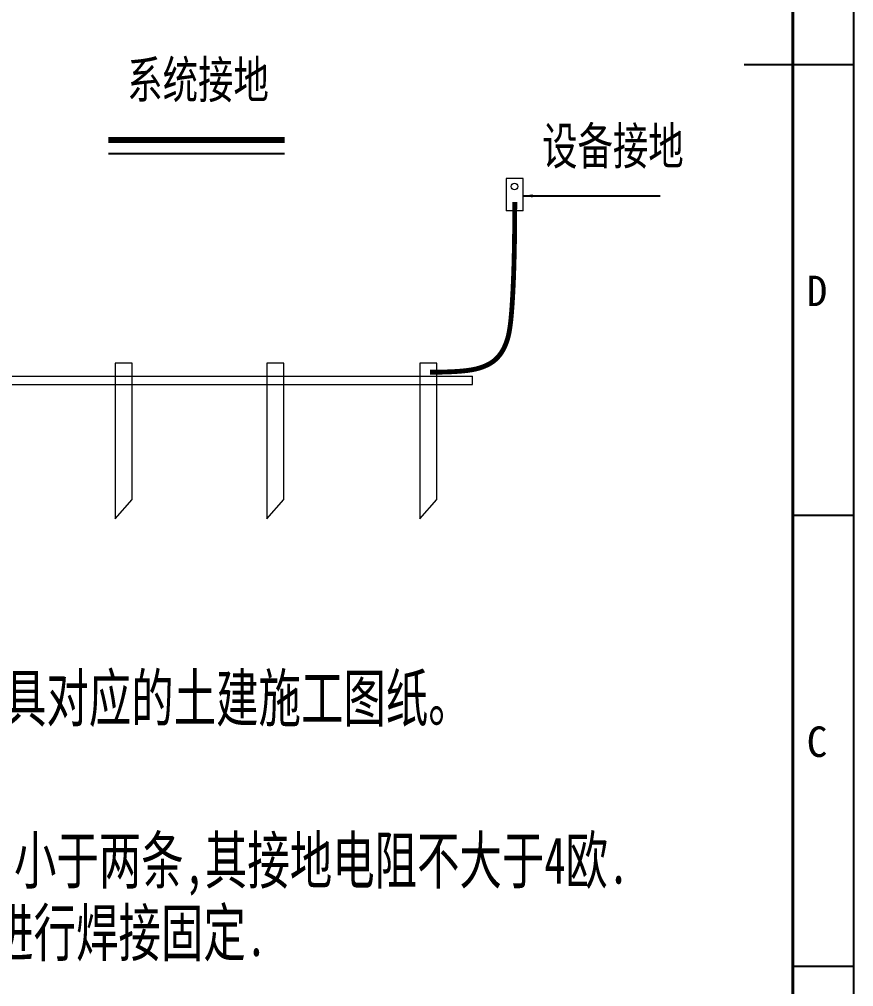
# Model space of a CAD drawing. Header units: millimetres. Extents: x 0 to 87554, y -20854 to 20404.
# Drawn here: x 53069 to 57569, y 4783 to 9997 of the extents above; entities that cross this region are included whole.
import ezdxf
from ezdxf.enums import TextEntityAlignment as Align

# ---------------------------------------------------------------- set-up
doc = ezdxf.new("R2010")
doc.units = ezdxf.units.MM
doc.layers.get('0').update_dxf_attribs({"lineweight": 15})
doc.layers.add('FORM', color=7, linetype='Continuous')
doc.layers.add('SYMB', color=7, linetype='Continuous')
doc.styles.add('KEHUA', font='STFANGSO.TTF')
doc.styles.get("Standard").update_dxf_attribs({"font": 'isocp.shx', "width": 0.7070000000000001, "bigfont": 'hztxt.shx'})
doc.styles.add('标准', font='simsun.ttc', dxfattribs={"width": 0.667})
doc.styles.add('汉字', font='simsun.ttc', dxfattribs={"width": 0.7})
doc.dimstyles.new('ISO-25', dxfattribs={"dimscale": 20, "dimtxt": 2.5, "dimasz": 2.5, "dimexe": 1.25, "dimexo": 0.625, "dimtad": 1, "dimtxsty": 'Standard', "dimcen": 2.5, "dimdle": 5, "dimadec": 0, "dimazin": 0, "dimtfac": 1, "dimtmove": 0, "dimatfit": 3, "dimfxl": 1, "dimarcsym": 0})

# ---------------------------------------------------------------- blocks, each defined once
blk = doc.blocks.new('KH01-M017S')
at = {"layer": 'FORM', "color": 4}
for p, q in [((420, 148.5), (411.0000000000018, 148.5)), ((420, 111.5), (415.0000000000018, 111.5)), ((420, 74.5), (415.0000000000018, 74.5))]:
    blk.add_line(p, q, dxfattribs=at)
at = {"layer": 'FORM', "color": 6}
blk.add_lwpolyline([(0, 297), (420, 297), (420, 0), (0, 0)], close=True, dxfattribs=at)
at = {"layer": 'FORM', "color": 8, "lineweight": 40}
blk.add_lwpolyline([(5, 5), (415.0000000000018, 5), (415.0000000000018, 292), (5, 292)], close=True, dxfattribs=at)
at = {"layer": 'FORM', "color": 4, "style": 'KEHUA'}
for s, p in [('D', (416.1390178454039, 128.6870085351766)), ('C', (416.1390178454039, 91.68700853517657))]:
    blk.add_text(s, height=2.5, dxfattribs=at).set_placement(p)
at = {"layer": 'FORM', "color": 8, "style": 'KEHUA'}
blk.add_attdef('公司名称', text='', height=2.500000000000227, dxfattribs=at).set_placement((284.9411450150446, 43.94399829216388), align=Align.MIDDLE_LEFT)
at = {"layer": 'FORM', "color": 4, "style": 'KEHUA'}
for tag, height, p in [('设计者', 2.499999999998636, (369.0710813667883, 43.92963204199535)), ('工程名称', 2.500000000000227, (299.9098330083671, 37.58542622076348)), ('审核者', 2.499999999998636, (369.0710813667883, 37.92963204199535)), ('标准化', 2.499999999998636, (369.0710813667883, 31.92963204199538)), ('批准者', 2.499999999998636, (369.0710813667883, 25.92963204199538))]:
    blk.add_attdef(tag, text='', height=height, dxfattribs=at).set_placement(p, align=Align.MIDDLE_LEFT)
for tag, p in [('图纸名称', (299.9098330083671, 30.8197970452907)), ('产品型号', (299.9098330083671, 24.82023084550681)), ('版本', (299.9098330083671, 18.63800741745877)), ('页码', (299.9098330083671, 12.63800741745845))]:
    blk.add_attdef(tag, p, '', height=2.500000000000227, dxfattribs=at)

msp = doc.modelspace()

# ---------------------------------------------------------------- linework, layer by layer
for p, q in [((55694.97131740954, 9139.886940611817), (55694.97131740954, 8964.364369368413)), ((55786.66157322074, 9139.886940611817), (55694.97131740954, 9139.886940611817)), ((55786.66157322074, 8964.364369368413), (55786.66157322074, 9139.886940611817)), ((55786.66157322074, 8964.364369368413), (55694.97131740954, 8964.364369368413)), ((53585.25870755059, 8143.796235284943), (53585.25870755059, 7304.978166859655)), ((53676.94896336203, 8143.796235284943), (53585.25870755059, 8143.796235284943)), ((53676.94896336203, 7408.836130605952), (53676.94896336203, 8143.796235284943)), ((54404.35843351297, 8143.796235284943), (54404.35843351297, 7304.978166859655)), ((54496.04868932418, 8143.796235284943), (54404.35843351297, 8143.796235284943)), ((54496.04868932418, 7408.836130605952), (54496.04868932418, 8143.796235284943)), ((55229.57085601753, 8143.796235284943), (55229.57085601753, 7304.978166859655)), ((55321.26111182896, 8143.796235284943), (55229.57085601753, 8143.796235284943)), ((55321.26111182896, 7408.836130605952), (55321.26111182896, 8143.796235284943)), ((52571.38663515146, 8073.817063115828), (55512.14357576473, 8073.817063115828)), ((55512.14357576473, 8028.317063115828), (55512.14357576473, 8073.817063115828)), ((52571.38663515146, 8028.317063115828), (55512.14357576473, 8028.317063115828)), ((53585.25870755059, 7304.978166859655), (53676.94896336203, 7408.836130605952)), ((54404.35843351297, 7304.978166859655), (54496.04868932418, 7408.836130605952)), ((55229.57085601753, 7304.978166859655), (55321.26111182896, 7408.836130605952))]:
    msp.add_line(p, q)
at = {"const_width": 26}
msp.add_lwpolyline([(55740.81644531526, 9012.633076460392), (55740.49324516067, 8914.822093385854), (55739.57324334234, 8825.20917392819), (55738.13083782839, 8743.568363125494), (55736.24042658694, 8669.673706015747), (55733.97640758636, 8603.299247637042), (55731.41317879455, 8544.219033027475), (55728.62513817986, 8492.207107225142), (55725.68668371043, 8447.03751526802), (55722.65568046155, 8408.39840419864), (55719.52386193676, 8375.634329076973), (55716.26642874652, 8348.003946967481), (55712.85858150152, 8324.76591493463), (55709.27552081272, 8305.178890042705), (55705.49244729057, 8288.501529356232), (55701.48456154554, 8273.992489939614), (55697.22706418857, 8260.910428857198), (55692.69643061934, 8248.631846696662), (55687.87423539441, 8237.00461813825), (55682.74332785956, 8225.994461385359), (55677.28655736055, 8215.567094641621), (55671.48677324294, 8205.68823611032), (55665.3268248525, 8196.323603995086), (55658.78956153523, 8187.438916499203), (55651.85783263645, 8178.999891826243), (55644.49304918409, 8170.973676593334), (55636.57086893497, 8163.333131072635), (55627.94551132759, 8156.052543950034), (55618.4711958007, 8149.106203911302), (55608.00214179303, 8142.468399642385), (55596.39256874286, 8136.113419829053), (55583.49669608939, 8130.015553157195), (55569.16874327092, 8124.149088312697), (55553.06410536589, 8118.512759232195), (55534.04288001102, 8113.203080856125), (55510.76634048275, 8108.341013375728), (55481.89576005773, 8104.047516982129), (55446.0924120117, 8100.443551866629), (55402.01756962179, 8097.650078220409), (55348.33250616374, 8095.788056234771), (55283.69849491445, 8094.978446100897)], dxfattribs=at)
msp.add_circle((55739.66927348776, 9096.105417389539), 17.56226997595605)
at = {"layer": 'SYMB'}
msp.add_line((54499.39323193487, 9271.778421964438), (53549.15395077784, 9271.778421964438), dxfattribs=at)
at = {"layer": 'SYMB', "color": 1, "const_width": 33.75}
msp.add_lwpolyline([(54499.39323193487, 9346.778421964438), (53549.15395077784, 9346.778421964438)], dxfattribs=at)

# ---------------------------------------------------------------- texts
at = {"color": 3, "style": '标准', "width": 0.667}
for s, p in [('１.此图为地基方案图，该方案图内说明一体化设备的地基要求。请依据本图出具对应的土建施工图纸。', (45090.17595696764, 6212.813132653246)), ('3.在变电站的周围埋好接地网(图中虚线),从接地网引至本变电站的接地引线不小于两条,其接地电阻不大于4欧.', (45145.42013291561, 5338.678074044175)), ('4.变电站安装就位后应保证箱变门能顺利开关,,再将变电站的底座与预埋槽钢进行焊接固定.', (45136.72131353815, 4948.190881184826))]:
    msp.add_text(s, height=251.5590000000001, dxfattribs=at).set_placement(p)
at = {"color": 3, "insert": (53650.73111348413, 9771.873466230521), "char_height": 200, "attachment_point": 1, "style": '汉字'}
msp.add_mtext('系统接地', dxfattribs=at)

# ---------------------------------------------------------------- leaders
msp.add_leader([(55786.66157322074, 9045.551181670104), (56524.25476677273, 9045.551181670104)], dimstyle='ISO-25', override={"dimtad": 0})

# ---------------------------------------------------------------- next in the draw order: texts
at = {"color": 3, "insert": (55888.10728912428, 9414.952892457542), "char_height": 200, "attachment_point": 1, "style": '汉字', "bg_fill": 2}
msp.add_mtext('设备接地', dxfattribs=at)

# ---------------------------------------------------------------- next in the draw order: block references
at = {"xscale": 65.67391285754275, "yscale": 65.67391285754275, "zscale": 65.67391285754275}
msp.add_blockref('KH01-M017S', (29985.46184583614, 0), dxfattribs=at)

doc.saveas('drawing.dxf')
